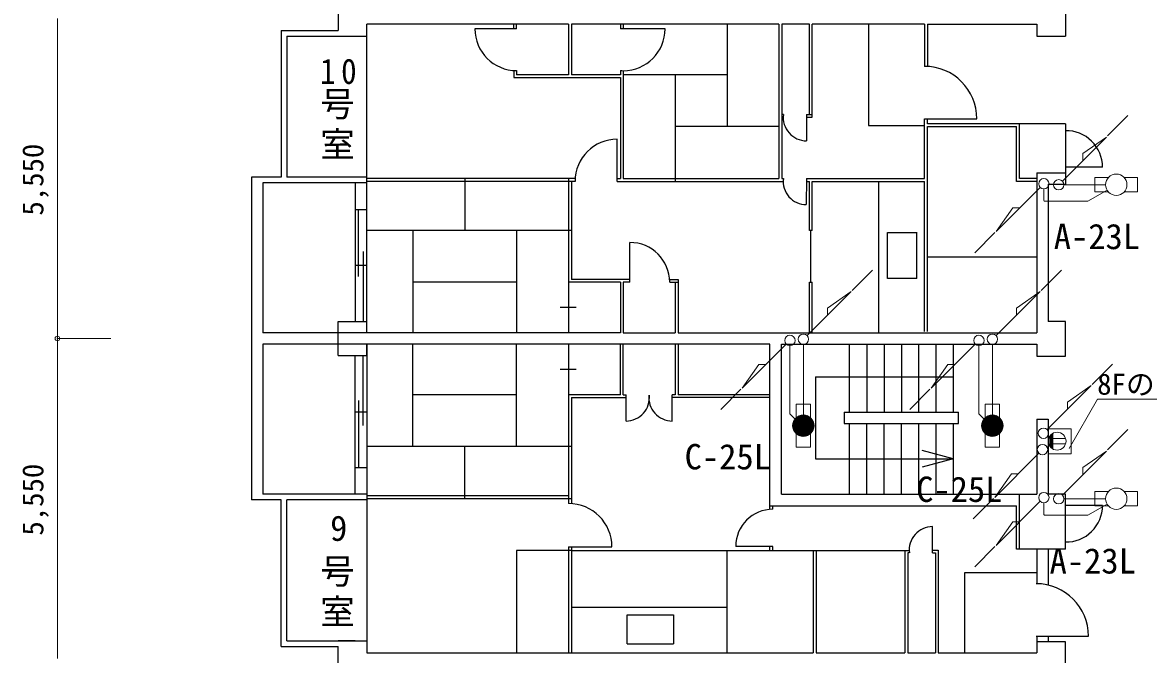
# Model space of a CAD drawing. Units: millimetres, scale not verified. Extents: x -57444 to 128924, y -40058 to 51382.
# Drawn here: x -36867 to -17339, y -21629 to -10669 of the extents above; entities that cross this region are included whole.
import ezdxf
from ezdxf.enums import TextEntityAlignment as Align

# ---------------------------------------------------------------- set-up
doc = ezdxf.new("R2010")
doc.units = ezdxf.units.MM
doc.header["$LTSCALE"] = 200
doc.header["$PDMODE"] = 32
doc.header["$PDSIZE"] = 80
doc.layers.add('1-1_施設名', color=7, linetype='Continuous')
doc.layers.add('8-2', color=7, linetype='Continuous')
for name, color, linetype, lineweight in [('1-8', 4, 'Continuous', 9), ('8-0', 134, 'Continuous', 20), ('8-1', 7, 'Continuous', 9)]:
    doc.layers.add(name, color=color, linetype=linetype, lineweight=lineweight)
doc.styles.add('@ＭＳ ゴシック', font='')
doc.styles.add('ＭＳ ゴシック', font='')
doc.styles.get('@ＭＳ ゴシック').set_extended_font_data('@MS Gothic')
doc.styles.get('ＭＳ ゴシック').set_extended_font_data('MS Gothic')

msp = doc.modelspace()

# ---------------------------------------------------------------- linework, layer by layer
at = {"layer": '1-1_施設名'}
for p, q in [((-18777.6, -10290.4), (-18777.6, -10907.6)), ((-31394.2, -10391.1), (-31394.2, -10806.9)), ((-30894.6, -16049), (-30894.6, -10699)), ((-27397.6, -10699), (-30894.6, -10699)), ((-28347.6, -10778.8), (-28347.6, -10699)), ((-28297.6, -10778.8), (-28297.6, -10699)), ((-27347.6, -10699), (-27347.6, -11574)), ((-23747.6, -10699), (-27347.6, -10699)), ((-26497.6, -10699), (-26497.6, -10778.8)), ((-26447.6, -10699), (-26447.6, -10778.8)), ((-24647.6, -10699), (-24647.6, -12474)), ((-23747.6, -10699), (-23747.6, -13374)), ((-23220.5, -10699), (-23697.6, -10699)), ((-23697.6, -10699), (-23697.6, -13374)), ((-23220.5, -12264.6), (-23220.5, -10699)), ((-21223.9, -10699), (-23170.3, -10699)), ((-23170.3, -12308.1), (-23170.3, -10699)), ((-22197.1, -10699), (-22197.1, -12456)), ((-21223.9, -10699), (-21223.9, -11428.9)), ((-21173.9, -10699), (-21173.9, -11430.3)), ((-32378.8, -10806.9), (-31394.2, -10806.9)), ((-32378.8, -10806.9), (-32378.8, -13349)), ((-32281.5, -10906.9), (-30894.6, -10906.9)), ((-32281.5, -10906.9), (-32281.5, -13349)), ((-31097.6, -10906.4), (-31097.6, -10906.9)), ((-28297.6, -10778.8), (-29021.3, -10778.8)), ((-25722.3, -10778.8), (-26497.6, -10778.8)), ((-19277.6, -10907.6), (-18777.6, -10907.6)), ((-28347.6, -11504.1), (-28347.6, -11624)), ((-28297.6, -11502.6), (-28297.6, -11574)), ((-26497.6, -11502.6), (-26497.6, -11574)), ((-26447.6, -11504.1), (-26447.6, -13374)), ((-28347.6, -11624), (-26497.6, -11624)), ((-26497.6, -11574), (-27347.6, -11574)), ((-26497.6, -11624), (-26497.6, -13374)), ((-24647.6, -11574), (-26447.6, -11574)), ((-25547.6, -11574), (-25547.6, -13424)), ((-23671.8, -12265.3), (-23697.6, -12265.3)), ((-23269.3, -12264.7), (-23170.3, -12264.6)), ((-23269.3, -12264.7), (-23268.6, -12720.3)), ((-23747.6, -12474), (-25547.6, -12474)), ((-23269.2, -12308.1), (-23170.3, -12308.1)), ((-22197.1, -12456), (-21223.9, -12456)), ((-21223.9, -12337.9), (-20314.9, -12337.9)), ((-21223.9, -13374), (-21223.9, -12337.9)), ((-21173.9, -12423.3), (-21173.9, -12337.9)), ((-18777.6, -12423.3), (-21173.9, -12423.3)), ((-21173.9, -12473.3), (-19627.6, -12473.3)), ((-21173.9, -16025.5), (-21173.9, -12473.3)), ((-19627.6, -13424), (-19627.6, -12473.3)), ((-19577.6, -13374), (-19577.6, -12423.3)), ((-18777.6, -12423.3), (-18777.6, -13474)), ((-26553.1, -13424), (-26553.1, -12692.7)), ((-19277.6, -13274), (-19277.6, -16049)), ((-19277.6, -13274), (-18777.6, -13274)), ((-18135.9, -13177.1), (-18777.6, -13177.1)), ((-32378.8, -13349), (-32897.6, -13349)), ((-32897.6, -13349), (-32897.6, -18949)), ((-30894.6, -13449), (-32697.6, -13449)), ((-32697.6, -13449), (-32697.6, -16049)), ((-30894.6, -13349), (-32281.5, -13349)), ((-31097.6, -13449), (-31097.6, -15856.4)), ((-27347.6, -13374), (-30894.6, -13374)), ((-27284.4, -13424), (-30894.6, -13424)), ((-29197.6, -13374), (-29197.6, -14274)), ((-27397.6, -13374), (-27397.6, -16049)), ((-27282.7, -13374), (-27347.6, -13374)), ((-27347.6, -13424), (-27347.6, -15124)), ((-26553.1, -13374), (-26497.6, -13374)), ((-26553.1, -13424), (-23674.6, -13424)), ((-26447.6, -13374), (-23747.6, -13374)), ((-23697.6, -13374), (-23671.5, -13374)), ((-23270.5, -13374), (-23273.9, -13827.7)), ((-23270.9, -13424), (-23220.5, -13424)), ((-23270.5, -13374), (-21223.9, -13374)), ((-23220.5, -14274), (-23220.5, -13424)), ((-23170.3, -14274), (-23170.3, -13424)), ((-23170.3, -13424), (-21223.9, -13424)), ((-22013, -16049), (-22013, -13428.5)), ((-21223.9, -16025.5), (-21223.9, -13424)), ((-19277.6, -13424), (-19627.6, -13424)), ((-19277.6, -13374), (-19577.6, -13374)), ((-19077.6, -13474), (-19077.6, -15856.8)), ((-19077.6, -13474), (-18777.6, -13474)), ((-31099, -13913.1), (-30895.4, -13913.1)), ((-31038.7, -15075.2), (-31038.7, -13913.1)), ((-27347.6, -14274), (-30897.6, -14274)), ((-30097.6, -14274), (-30097.6, -16049)), ((-28297.6, -14274), (-28297.6, -16049)), ((-23170.3, -14274), (-23220.5, -14274)), ((-23195.4, -15174), (-23195.4, -14274)), ((-21863.8, -14308.2), (-21357.7, -14308.2)), ((-21357.7, -14343.1), (-21357.7, -14307.4)), ((-21357.7, -15107.6), (-21357.7, -14308.2)), ((-30958.5, -14640.7), (-30958.5, -15856.9)), ((-26333.6, -15174), (-26333.6, -14483.6)), ((-19277.6, -14736.5), (-21173.9, -14736.5)), ((-30894.6, -14885), (-31097.6, -14884.9)), ((-28297.6, -15174), (-30097.6, -15174)), ((-27347.6, -15174), (-27397.6, -15174)), ((-26333.6, -15124), (-27347.6, -15124)), ((-26497.6, -15174), (-27347.6, -15174)), ((-26497.6, -15174), (-26497.6, -16049)), ((-26333.6, -15174), (-26447.6, -15174)), ((-25645, -15124), (-25497.6, -15124)), ((-25643.2, -15174), (-25497.6, -15174)), ((-25547.6, -15174), (-25547.6, -16049)), ((-25497.6, -15124), (-25497.6, -16049)), ((-23220.5, -16049), (-23220.5, -15174)), ((-23220.5, -15174), (-23170.3, -15174)), ((-23170.3, -16049), (-23170.3, -15174)), ((-27263.6, -15611.5), (-27540.4, -15611.5)), ((-31394.2, -15856.9), (-30894.6, -15856.9)), ((-31394.2, -16441.1), (-31394.2, -15856.9)), ((-18777.6, -15856.8), (-19077.6, -15856.8)), ((-18777.6, -16457.6), (-18777.6, -15856.8)), ((-26497.6, -16049), (-32697.6, -16049)), ((-25497.6, -16049), (-19277.6, -16049)), ((-23904.2, -16249), (-32697.6, -16249)), ((-32697.6, -16249), (-32697.6, -18849)), ((-30894.6, -16249), (-30894.6, -21599)), ((-30894.2, -16456.9), (-30894.5, -16249)), ((-30097.6, -18024), (-30097.6, -16249)), ((-28297.6, -18024), (-28297.6, -16249)), ((-27397.6, -16249), (-27397.6, -19010.7)), ((-26497.6, -17124), (-26497.6, -16249)), ((-26447.6, -17124), (-26447.6, -16249)), ((-25547.6, -16249), (-25547.6, -17124)), ((-25497.6, -16249), (-25497.6, -17124)), ((-23904.2, -19112.3), (-23904.2, -16249)), ((-23704.2, -18849), (-23704.2, -16249)), ((-23704.2, -16249), (-19277.6, -16249)), ((-22523.7, -17424), (-22523.7, -16249)), ((-22223.7, -16249), (-22223.7, -17424)), ((-21923.7, -16249), (-21923.7, -17424)), ((-21623.7, -16249), (-21623.7, -17424)), ((-21323.7, -17424), (-21323.7, -16249)), ((-21023.7, -17424), (-21023.7, -16249)), ((-20723.7, -16249), (-20723.7, -17424)), ((-31394.2, -16441.1), (-30894.6, -16441.1)), ((-31097.6, -18849), (-31097.6, -16441.5)), ((-30958.5, -17657.3), (-30958.5, -16441.1)), ((-27263.6, -16686.5), (-27540.4, -16686.5)), ((-23114, -16811.5), (-20723.7, -16811.5)), ((-28297.6, -17124), (-30097.6, -17124)), ((-27347.6, -17124), (-27397.6, -17124)), ((-26497.6, -17124), (-27347.6, -17124)), ((-27347.6, -17174), (-27347.6, -19012.3)), ((-27347.6, -17174), (-26400.2, -17174)), ((-26447.6, -17124), (-26400.2, -17124)), ((-26400.2, -17580), (-26400.2, -17124)), ((-25598.1, -17580), (-25598.1, -17124)), ((-25547.6, -17124), (-25598.1, -17124)), ((-23904.2, -17174), (-25598.1, -17174)), ((-23904.2, -17124), (-25497.6, -17124)), ((-31038.7, -17222.7), (-31038.7, -18384.9)), ((-30894.6, -17428.8), (-31097.6, -17428.7)), ((-22619.7, -17424), (-20635.5, -17424)), ((-22619.7, -17424), (-22619.7, -17624)), ((-20635.5, -17624), (-20635.5, -17424)), ((-19277.6, -17549), (-19209.8, -17549)), ((-19277.6, -17549), (-19277.6, -18849)), ((-22619.7, -17624), (-20723.7, -17624)), ((-22523.7, -18849), (-22523.7, -17624)), ((-22223.7, -18849), (-22223.7, -17624)), ((-21923.7, -18849), (-21923.7, -17624)), ((-21623.7, -18849), (-21623.7, -17624)), ((-21323.7, -18849), (-21323.7, -17624)), ((-21023.7, -18849), (-21023.7, -17624)), ((-20723.7, -17624), (-20723.7, -18849)), ((-20723.7, -17624), (-20635.5, -17624)), ((-19077.6, -17685.9), (-19077.6, -18849)), ((-27347.6, -18024), (-30897.6, -18024)), ((-29197.6, -18924), (-29197.6, -18024)), ((-20723.7, -18236.5), (-21263.3, -18381.1)), ((-31099, -18384.9), (-30895.4, -18384.9)), ((-30894.6, -18849), (-32697.6, -18849)), ((-30894.6, -18874), (-27397.6, -18874)), ((-30894.6, -18924), (-27347.6, -18924)), ((-23704.2, -18849), (-19277.6, -18849)), ((-19577.6, -19799.7), (-19577.6, -18849)), ((-18777.6, -18849), (-19077.6, -18849)), ((-18777.6, -19799.7), (-18777.6, -18849)), ((-32378.8, -18949), (-32897.6, -18949)), ((-32378.8, -21491.1), (-32378.8, -18949)), ((-30894.6, -18949), (-32281.5, -18949)), ((-32281.5, -21391.1), (-32281.5, -18949)), ((-23904.2, -19049), (-19627.6, -19049)), ((-23854.2, -19110.4), (-23854.2, -19049)), ((-19627.6, -19799.7), (-19627.6, -19049)), ((-18135.9, -19045.9), (-18777.6, -19045.9)), ((-21084.1, -19867.4), (-21083.4, -19411.8)), ((-30894.6, -19824), (-30897.6, -19824)), ((-28297.6, -19824), (-28297.6, -21599)), ((-27347.6, -19824), (-28297.6, -19824)), ((-27397.6, -19764.5), (-27397.6, -21599)), ((-27397.6, -19764.5), (-26643.7, -19764.5)), ((-27347.6, -19764.5), (-27347.6, -21599)), ((-27347.6, -19824), (-21489.6, -19824)), ((-24647.6, -21599), (-24647.6, -19824)), ((-23854.2, -19754.3), (-24498.1, -19754.3)), ((-23904.2, -19824), (-23904.2, -19754.3)), ((-23854.2, -19824), (-23854.2, -19754.3)), ((-23154.3, -19824), (-23154.3, -21599)), ((-23104.3, -19824), (-23104.3, -21599)), ((-21562.4, -19824), (-21562.4, -21599)), ((-21486.6, -19866.8), (-21512.4, -19866.8)), ((-21084.1, -19867.4), (-21035.4, -19867.5)), ((-21084, -19817.4), (-20985.1, -19817.5)), ((-21035.4, -19867.5), (-21035.4, -21599)), ((-18777.6, -19799.7), (-19627.6, -19799.7)), ((-19277.6, -19799.7), (-19277.6, -20402)), ((-19077.6, -19799.7), (-19077.6, -20426.5)), ((-20527.3, -20214.4), (-20527.3, -21599)), ((-19276.2, -20214.4), (-20527.3, -20214.4)), ((-27347.6, -20810), (-24652.1, -20810)), ((-25579.5, -20940), (-25579.5, -21446)), ((-32281.5, -21391.1), (-30894.6, -21391.1)), ((-26379, -21446), (-25579.5, -21446)), ((-25614.5, -21446), (-25578.8, -21446)), ((-19287.7, -21310.9), (-18378.7, -21310.9)), ((-19277.6, -21310.9), (-19277.6, -21599)), ((-18777.6, -21406.8), (-19264.5, -21406.8)), ((-19077.6, -21310.9), (-19077.6, -21406.8)), ((-18777.6, -22007.6), (-18777.6, -21406.8)), ((-32378.8, -21491.1), (-31394.2, -21491.1)), ((-31394.2, -21906.9), (-31394.2, -21491.1)), ((-30894.8, -21599), (-23154.3, -21599)), ((-23104.3, -21599), (-21562.4, -21599))]:
    msp.add_line(p, q, dxfattribs=at)
for points in [[(-27397.6, -10699), (-27397.6, -11574), (-28297.6, -11574)], [(-21173.9, -10699), (-19277.6, -10699), (-19277.6, -10907.6)], [(-21357.7, -15107.6), (-21863.8, -15107.6), (-21863.8, -14308.2)], [(-26447.6, -15174), (-26447.6, -16049), (-25547.6, -16049)], [(-19277.6, -16249), (-19277.6, -16457.6), (-18777.6, -16457.6)], [(-23114, -16811.5), (-23114, -18236.5), (-20723.7, -18236.5), (-21263.3, -18091.9)], [(-19209.8, -17549), (-19077.6, -17549), (-19077.6, -17685.9)], [(-21512.4, -19866.8), (-21512.4, -21599), (-21035.4, -21599)], [(-20985.1, -19817.5), (-20985.1, -21599), (-19277.6, -21599)], [(-26379, -21446), (-26379, -20940), (-25579.5, -20940)], [(-31097.6, -21391.5), (-31394.2, -21391.1), (-31097.6, -21391.1)]]:
    msp.add_lwpolyline(points, dxfattribs=at)
for centre, radius, start, end in [((-28297.6, -10778.8), 723.8, 180, 270), ((-26447.6, -10778.8), 725.3, 270, 0), ((-28347.6, -10684.4), 819.7, 270, 273.4972), ((-26447.6, -10684.4), 819.7, 266.5028, 270), ((-21223.9, -12337.9), 909, 0, 90), ((-23269.2, -12314.7), 405.6, 173.0023, 270.08384), ((-26553.1, -13424), 731.3, 90, 180), ((-18768.7, -13178), 632.8, 0.08384, 90.80233), ((-23270.9, -13424), 403.7, 172.88593, 269.57872), ((-26333.6, -15174), 690.4, 0, 90), ((-26400.2, -17174), 406, 270, 6.3151), ((-25598.1, -17174), 406, 173.6849, 270), ((-27397.6, -19764.5), 753.9, 0, 90), ((-23854.2, -19754.3), 643.9, 90, 180), ((-18768.7, -19044.9), 632.8, 269.19767, 359.91616), ((-21084, -19817.4), 405.6, 89.91616, 186.9977), ((-19287.7, -21310.9), 909, 0, 90)]:
    msp.add_arc(centre, radius, start, end, dxfattribs=at)
at = {"layer": '1-8'}
for p, q in [((-36262, -16149), (-36262, -10599)), ((-36262, -21699), (-36262, -16149)), ((-36262, -16149), (-35337.2, -16149))]:
    msp.add_line(p, q, dxfattribs=at)
msp.add_point((-36262, -16149), dxfattribs=at)
at = {"layer": '8-0'}
for p, q in [((-18268.5, -13359.4), (-18268.5, -13606.7)), ((-18035.8, -13359.4), (-18268.5, -13359.4)), ((-17759.3, -13359.4), (-17526.6, -13359.4)), ((-17526.6, -13606.7), (-17526.6, -13359.4)), ((-18035.8, -13606.7), (-18268.5, -13606.7)), ((-17526.6, -13606.7), (-17759.3, -13606.7)), ((-23201.1, -17289.6), (-23448.4, -17289.6)), ((-23448.4, -17522.4), (-23448.4, -17289.6)), ((-23201.1, -17289.6), (-23201.1, -17522.4)), ((-19923.2, -17289.6), (-20170.5, -17289.6)), ((-20170.5, -17522.4), (-20170.5, -17289.6)), ((-19923.2, -17289.6), (-19923.2, -17522.4)), ((-23486.1, -17569.2), (-23233.3, -17822)), ((-23478.3, -17556.5), (-23220.7, -17814.1)), ((-23469.6, -17544.8), (-23208.9, -17805.5)), ((-23460.1, -17533.8), (-23197.9, -17796)), ((-23449.8, -17523.6), (-23187.8, -17785.7)), ((-23438.7, -17514.3), (-23178.4, -17774.6)), ((-23426.8, -17505.7), (-23169.9, -17762.7)), ((-23414, -17498), (-23162.2, -17749.9)), ((-23400.4, -17491.2), (-23155.4, -17736.2)), ((-23385.7, -17485.4), (-23149.6, -17721.6)), ((-23370, -17480.7), (-23144.9, -17705.8)), ((-23352.9, -17477.3), (-23141.4, -17688.8)), ((-23334.4, -17475.4), (-23139.5, -17670.3)), ((-23313.9, -17475.4), (-23139.6, -17649.7)), ((-23290.6, -17478.3), (-23142.4, -17626.4)), ((-23262.5, -17485.9), (-23150, -17598.4)), ((-20208.2, -17569.2), (-19955.4, -17822)), ((-20200.4, -17556.5), (-19942.8, -17814.1)), ((-20191.7, -17544.8), (-19931, -17805.5)), ((-20182.2, -17533.8), (-19920.1, -17796)), ((-20171.9, -17523.6), (-19909.9, -17785.7)), ((-20160.8, -17514.3), (-19900.5, -17774.6)), ((-20148.9, -17505.7), (-19892, -17762.7)), ((-20136.2, -17498), (-19884.3, -17749.9)), ((-20122.5, -17491.2), (-19877.5, -17736.2)), ((-20107.9, -17485.4), (-19871.7, -17721.6)), ((-20092.1, -17480.7), (-19867, -17705.8)), ((-20075.1, -17477.3), (-19863.6, -17688.8)), ((-20056.5, -17475.4), (-19861.6, -17670.3)), ((-20036, -17475.4), (-19861.7, -17649.7)), ((-20012.7, -17478.3), (-19864.6, -17626.4)), ((-19984.7, -17485.9), (-19872.1, -17598.4)), ((-23510.1, -17667.9), (-23332.1, -17845.9)), ((-23509.8, -17647.8), (-23311.9, -17845.6)), ((-23507.8, -17690.7), (-23354.8, -17843.6)), ((-23507.6, -17629.5), (-23293.6, -17843.5)), ((-23503.9, -17612.7), (-23276.8, -17839.8)), ((-23501.2, -17717.7), (-23381.9, -17837.1)), ((-23499, -17597.2), (-23261.3, -17834.9)), ((-23493, -17582.7), (-23246.8, -17828.9)), ((-23484.4, -17755), (-23419.1, -17820.3)), ((-20232.2, -17667.9), (-20054.2, -17845.9)), ((-20231.9, -17647.8), (-20034.1, -17845.6)), ((-20229.9, -17690.7), (-20077, -17843.6)), ((-20229.7, -17629.5), (-20015.8, -17843.5)), ((-20226.1, -17612.7), (-19999, -17839.8)), ((-20223.3, -17717.7), (-20104, -17837.1)), ((-20221.2, -17597.2), (-19983.4, -17834.9)), ((-20215.2, -17582.7), (-19968.9, -17828.9)), ((-20206.6, -17755), (-20141.2, -17820.3)), ((-23448.4, -17798.8), (-23448.4, -18031.6)), ((-23201.1, -17798.8), (-23201.1, -18031.6)), ((-20170.5, -17798.8), (-20170.5, -18031.6)), ((-19923.2, -17798.8), (-19923.2, -18031.6)), ((-23448.4, -18031.6), (-23201.1, -18031.6)), ((-20170.5, -18031.6), (-19923.2, -18031.6)), ((-18268.5, -18803.9), (-18268.5, -19051.2)), ((-18035.8, -18803.9), (-18268.5, -18803.9)), ((-17759.3, -18803.9), (-17526.6, -18803.9)), ((-17526.6, -19051.2), (-17526.6, -18803.9)), ((-18035.8, -19051.2), (-18268.5, -19051.2)), ((-17526.6, -19051.2), (-17759.3, -19051.2))]:
    msp.add_line(p, q, dxfattribs=at)
at = {"layer": '8-0', "color": 4, "lineweight": 9}
for p, q in [((-18313.4, -16943.9), (-17961.8, -16592.3)), ((-20025.3, -18924.8), (-20376.9, -19276.4))]:
    msp.add_line(p, q, dxfattribs=at)
at = {"layer": '8-0', "color": 7}
for p, q in [((-19098.2, -17728.7), (-18334.5, -16965)), ((-18741.8, -17252.3), (-18334.5, -16965)), ((-18741.8, -17372.3), (-18741.8, -17252.3)), ((-18717.1, -18055.7), (-18223, -17199.9)), ((-18223, -17199.9), (-16758.3, -17199.9)), ((-19077.6, -17714.1), (-19077.6, -18147.1)), ((-19056.9, -17852.9), (-19083.9, -17837.3)), ((-19052.7, -17846), (-19052.7, -18014)), ((-19034.2, -17822.7), (-19034.2, -18037.3)), ((-19015.7, -17806.4), (-19015.7, -18053.6)), ((-18997.1, -17794.6), (-18997.1, -18065.4)), ((-18776.4, -17882.9), (-18997.1, -17882.9)), ((-19240.5, -18140), (-20004.2, -18903.7)), ((-19056.9, -18007.1), (-19098.9, -18031.4)), ((-18775.9, -17975.4), (-18997.1, -17975.4)), ((-19716.9, -18496.4), (-20004.2, -18903.7)), ((-19596.9, -18496.4), (-19716.9, -18496.4))]:
    msp.add_line(p, q, dxfattribs=at)
msp.add_lwpolyline([(-19077.6, -17714.1), (-18679.6, -17714.1), (-18679.6, -18147.1), (-19077.6, -18147.1)], dxfattribs=at)
at = {"layer": '8-0'}
for centre in [(-17897.6, -13483.1), (-23324.7, -17660.6), (-20046.9, -17660.6), (-17897.6, -18927.5)]:
    msp.add_circle(centre, 185.5, dxfattribs=at)
at = {"layer": '8-0', "color": 7}
for centre, radius in [((-19161.8, -17792.3), 90), ((-18923.3, -17930), 154.3), ((-19176.9, -18076.4), 90)]:
    msp.add_circle(centre, radius, dxfattribs=at)
at = {"layer": '8-1', "color": 4}
for p, q in [((-18048, -12634.7), (-17696.4, -12283.1)), ((-20001.7, -14313.3), (-20353.3, -14664.9)), ((-22476.3, -15314.4), (-22124.7, -14962.8)), ((-19198.5, -15314.4), (-18846.9, -14962.8)), ((-24406.3, -17029.7), (-24757.9, -17381.3)), ((-21128.5, -17029.7), (-21480.1, -17381.3)), ((-18048, -18079.1), (-17696.4, -17727.5)), ((-20001.7, -19757.7), (-20353.3, -20109.3))]:
    msp.add_line(p, q, dxfattribs=at)
at = {"layer": '8-1'}
for p, q in [((-18832.8, -13419.5), (-18069.1, -12655.8)), ((-18476.4, -12943.1), (-18069.1, -12655.8)), ((-18476.4, -13063.1), (-18476.4, -12943.1)), ((-19216.9, -13528.5), (-19980.6, -14292.2)), ((-19153.3, -13758.2), (-19153.3, -13554.9)), ((-18083, -13483.1), (-18806.4, -13483.1)), ((-18389, -13766.8), (-18058.2, -13575.8)), ((-18394, -13768.2), (-19143.3, -13768.2)), ((-19693.3, -13884.9), (-19980.6, -14292.2)), ((-19573.3, -13884.9), (-19693.3, -13884.9)), ((-23261.1, -16099.2), (-22497.4, -15335.5)), ((-22904.7, -15622.8), (-22497.4, -15335.5)), ((-19983.3, -16099.2), (-19219.6, -15335.5)), ((-19626.9, -15622.8), (-19219.6, -15335.5)), ((-22904.7, -15742.8), (-22904.7, -15622.8)), ((-19626.9, -15742.8), (-19626.9, -15622.8)), ((-23621.5, -16244.9), (-24385.2, -17008.6)), ((-23557.9, -17456.4), (-23557.9, -16271.3)), ((-23324.7, -17475.1), (-23324.7, -16252.8)), ((-20343.7, -16244.9), (-21107.4, -17008.6)), ((-20280.1, -17456.4), (-20280.1, -16271.3)), ((-20046.9, -17475.1), (-20046.9, -16252.8)), ((-24097.9, -16601.3), (-24385.2, -17008.6)), ((-23977.9, -16601.3), (-24097.9, -16601.3)), ((-20820.1, -16601.3), (-21107.4, -17008.6)), ((-20700.1, -16601.3), (-20820.1, -16601.3)), ((-23469.6, -17544.8), (-23557.9, -17456.4)), ((-20191.7, -17544.8), (-20280.1, -17456.4)), ((-18832.8, -18863.9), (-18069.1, -18100.2)), ((-18083, -18927.5), (-18806.4, -18927.5)), ((-19216.9, -18972.9), (-19980.6, -19736.6)), ((-19153.3, -19202.6), (-19153.3, -18999.3)), ((-18389, -19211.3), (-18058.2, -19020.2)), ((-19693.3, -19329.3), (-19980.6, -19736.6)), ((-19573.3, -19329.3), (-19693.3, -19329.3)), ((-18394, -19212.6), (-19143.3, -19212.6))]:
    msp.add_line(p, q, dxfattribs=at)
msp.add_lwpolyline([(-18476.4, -18507.5), (-18476.4, -18387.5), (-18069.1, -18100.2)], dxfattribs=at)
for centre in [(-19153.3, -13464.9), (-18896.4, -13483.1), (-23557.9, -16181.3), (-23324.7, -16162.8), (-20280.1, -16181.3), (-20046.9, -16162.8), (-19153.3, -18909.3), (-18896.4, -18927.5)]:
    msp.add_circle(centre, 90, dxfattribs=at)
for centre, start, end in [((-19143.3, -13758.2), 180, 270), ((-18394, -13758.2), 270, 300), ((-19143.3, -19202.6), 180, 270), ((-18394, -19202.6), 270, 300)]:
    msp.add_arc(centre, 10, start, end, dxfattribs=at)

# ---------------------------------------------------------------- texts
at = {"layer": '1-8', "color": 7, "style": 'ＭＳ ゴシック'}
for p in [(-36395, -14017.5), (-36395, -19567.5)]:
    msp.add_text('5,550', height=366.6, rotation=90, dxfattribs=at).set_placement(p, align=Align.BOTTOM_LEFT)
msp.add_text('9', height=439.9, dxfattribs=at).set_placement((-31532.6, -19790.4), align=Align.BOTTOM_LEFT)
at = {"layer": '1-8', "color": 7, "insert": (-31707.6, -11741.4), "char_height": 439.9, "attachment_point": 7, "style": 'ＭＳ ゴシック'}
msp.add_mtext('\\T1.36;\\W0.9;10', dxfattribs=at)
at = {"layer": '1-8', "color": 7, "char_height": 439.9, "attachment_point": 7, "rotation": 270, "style": '@ＭＳ ゴシック'}
for insert in [(-31675.3, -11771.4), (-31675.3, -19876.7)]:
    msp.add_mtext('\\T1.17;号室', dxfattribs=dict(at, insert=insert))
at = {"layer": '8-0', "color": 7, "style": 'ＭＳ ゴシック'}
msp.add_text('8Fのみ', height=366.6, dxfattribs=at).set_placement((-18229, -17233.7), align=Align.BOTTOM_LEFT)
at = {"layer": '8-2', "style": 'ＭＳ ゴシック'}
for s, p in [('A-23L', (-18982, -14731.2)), ('C-25L', (-25383.6, -18550.7)), ('C-25L', (-21368.2, -19115.4)), ('A-23L', (-19054.1, -20357.4))]:
    msp.add_text(s, height=439.9, dxfattribs=at).set_placement(p, align=Align.BOTTOM_LEFT)

doc.saveas('drawing.dxf')
